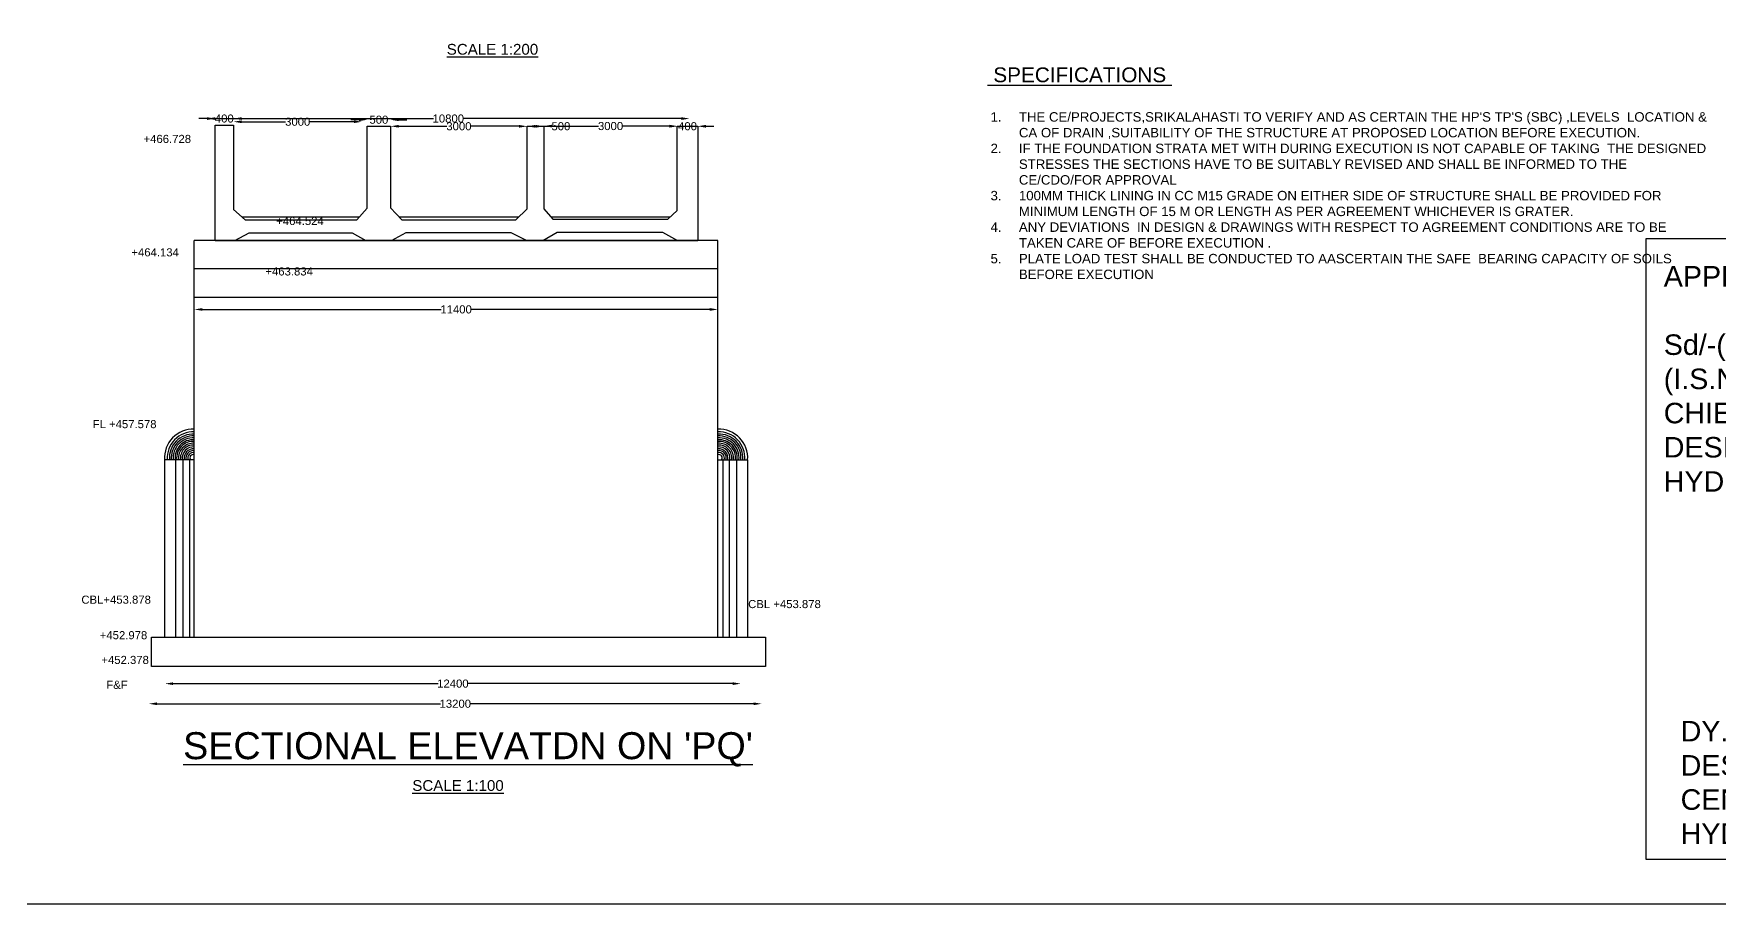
# Model space of a CAD drawing. Header units: millimetres. Extents: x 2520039 to 2670127, y 44348733 to 44450860.
# Drawn here: x 2555481 to 2617900, y 44348851 to 44381112 of the extents above; entities that cross this region are included whole.
import ezdxf

# ---------------------------------------------------------------- set-up
doc = ezdxf.new("R2010")
doc.units = ezdxf.units.MM
doc.header["$MEASUREMENT"] = 0
for name, color, linetype in [('DIMENSION', 7, 'Continuous'), ('DRAWING', 2, 'Continuous'), ('TEXT', 7, 'Continuous')]:
    doc.layers.add(name, color=color, linetype=linetype)
doc.styles.get("Standard").update_dxf_attribs({"font": 'arial.ttf', "height": 300})
doc.dimstyles.get("Standard").update_dxf_attribs({"dimtxt": 300, "dimasz": 300, "dimexe": 0.18, "dimexo": 0.0625, "dimgap": 0.09, "dimtad": 0, "dimdec": 0, "dimzin": 0, "dimdsep": 46, "dimtxsty": 'Standard', "dimcen": 0.09, "dimse1": 1, "dimse2": 1, "dimadec": 0, "dimazin": 0, "dimtfac": 1, "dimtdec": 0, "dimtofl": 0, "dimtmove": 0, "dimatfit": 3, "dimfxl": 1, "dimtolj": 1, "dimtzin": 0, "dimarcsym": 0})

# ---------------------------------------------------------------- blocks, each defined once
blk = doc.blocks.new('*D140')
at = {"layer": 'Defpoints', "color": 0, "transparency": 16777216}
for p in [(2562201, 44377967), (2562201, 44377724), (2562877, 44377724)]:
    blk.add_point(p, dxfattribs=at)
at = {"layer": 'DIMENSION', "color": 0, "lineweight": -2, "transparency": 16777216}
for p, q in [((2561901, 44377967), (2561601, 44377967)), ((2563177, 44377967), (2563477, 44377967))]:
    blk.add_line(p, q, dxfattribs=at)
at = {"layer": 'DIMENSION', "color": 0, "transparency": 16777216}
for points in [[(2561901, 44378017), (2561901, 44377917), (2562201, 44377967)], [(2563177, 44378017), (2563177, 44377917), (2562877, 44377967)]]:
    blk.add_solid(points, dxfattribs=at)
at = {"layer": 'DIMENSION', "color": 0, "transparency": 16777216, "insert": (2562539, 44377967), "char_height": 300, "attachment_point": 5}
blk.add_mtext('\\A1;400', dxfattribs=at)
blk = doc.blocks.new('*D141')
at = {"layer": 'Defpoints', "color": 0, "transparency": 16777216}
for p in [(2562877, 44377724), (2567636, 44377849), (2567636, 44377724)]:
    blk.add_point(p, dxfattribs=at)
at = {"layer": 'DIMENSION', "color": 0, "lineweight": -2, "transparency": 16777216}
for p, q in [((2563177, 44377849), (2564809, 44377849)), ((2567336, 44377849), (2565704, 44377849))]:
    blk.add_line(p, q, dxfattribs=at)
at = {"layer": 'DIMENSION', "color": 0, "transparency": 16777216}
for points in [[(2563177, 44377899), (2563177, 44377799), (2562877, 44377849)], [(2567336, 44377899), (2567336, 44377799), (2567636, 44377849)]]:
    blk.add_solid(points, dxfattribs=at)
at = {"layer": 'DIMENSION', "color": 0, "transparency": 16777216, "insert": (2565257, 44377849), "char_height": 300, "attachment_point": 5}
blk.add_mtext('\\A1;3000', dxfattribs=at)
blk = doc.blocks.new('*D142')
at = {"layer": 'Defpoints', "color": 0, "transparency": 16777216}
for p in [(2567827, 44377681), (2568699, 44377923), (2568699, 44377681)]:
    blk.add_point(p, dxfattribs=at)
at = {"layer": 'DIMENSION', "color": 0, "lineweight": -2, "transparency": 16777216}
for p, q in [((2567527, 44377923), (2567227, 44377923)), ((2568999, 44377923), (2569299, 44377923))]:
    blk.add_line(p, q, dxfattribs=at)
at = {"layer": 'DIMENSION', "color": 0, "transparency": 16777216}
for points in [[(2567527, 44377973), (2567527, 44377873), (2567827, 44377923)], [(2568999, 44377973), (2568999, 44377873), (2568699, 44377923)]]:
    blk.add_solid(points, dxfattribs=at)
at = {"layer": 'DIMENSION', "color": 0, "transparency": 16777216, "insert": (2568263, 44377923), "char_height": 300, "attachment_point": 5}
blk.add_mtext('\\A1;500', dxfattribs=at)
blk = doc.blocks.new('*D143')
at = {"layer": 'Defpoints', "color": 0, "transparency": 16777216}
for p in [(2568699, 44377681), (2573754, 44377681), (2573754, 44377681)]:
    blk.add_point(p, dxfattribs=at)
at = {"layer": 'DIMENSION', "color": 0, "lineweight": -2, "transparency": 16777216}
for p, q in [((2568999, 44377681), (2570779, 44377681)), ((2573454, 44377681), (2571674, 44377681))]:
    blk.add_line(p, q, dxfattribs=at)
at = {"layer": 'DIMENSION', "color": 0, "transparency": 16777216}
for points in [[(2568999, 44377731), (2568999, 44377631), (2568699, 44377681)], [(2573454, 44377731), (2573454, 44377631), (2573754, 44377681)]]:
    blk.add_solid(points, dxfattribs=at)
at = {"layer": 'DIMENSION', "color": 0, "transparency": 16777216, "insert": (2571227, 44377681), "char_height": 300, "attachment_point": 5}
blk.add_mtext('\\A1;3000', dxfattribs=at)
blk = doc.blocks.new('*D144')
at = {"layer": 'Defpoints', "color": 0, "transparency": 16777216}
for p in [(2573754, 44377681), (2574372, 44377681), (2574372, 44377681)]:
    blk.add_point(p, dxfattribs=at)
at = {"layer": 'DIMENSION', "color": 0, "lineweight": -2, "transparency": 16777216}
for p, q in [((2574054, 44377681), (2574072, 44377681)), ((2574372, 44377681), (2574672, 44377681))]:
    blk.add_line(p, q, dxfattribs=at)
at = {"layer": 'DIMENSION', "color": 0, "transparency": 16777216}
for points in [[(2574054, 44377731), (2574054, 44377631), (2573754, 44377681)], [(2574072, 44377731), (2574072, 44377631), (2574372, 44377681)]]:
    blk.add_solid(points, dxfattribs=at)
at = {"layer": 'DIMENSION', "color": 0, "transparency": 16777216, "insert": (2575003, 44377681), "char_height": 300, "attachment_point": 5}
blk.add_mtext('\\A1;500', dxfattribs=at)
blk = doc.blocks.new('*D145')
at = {"layer": 'Defpoints', "color": 0, "transparency": 16777216}
for p in [(2574372, 44377681), (2579315, 44377688), (2579315, 44377681)]:
    blk.add_point(p, dxfattribs=at)
at = {"layer": 'DIMENSION', "color": 0, "lineweight": -2, "transparency": 16777216}
for p, q in [((2574672, 44377688), (2576396, 44377688)), ((2579015, 44377688), (2577291, 44377688))]:
    blk.add_line(p, q, dxfattribs=at)
at = {"layer": 'DIMENSION', "color": 0, "transparency": 16777216}
for points in [[(2574672, 44377738), (2574672, 44377638), (2574372, 44377688)], [(2579015, 44377738), (2579015, 44377638), (2579315, 44377688)]]:
    blk.add_solid(points, dxfattribs=at)
at = {"layer": 'DIMENSION', "color": 0, "transparency": 16777216, "insert": (2576843, 44377688), "char_height": 300, "attachment_point": 5}
blk.add_mtext('\\A1;3000', dxfattribs=at)
blk = doc.blocks.new('*D146')
at = {"layer": 'Defpoints', "color": 0, "transparency": 16777216}
for p in [(2579315, 44377681), (2580071, 44377681), (2580071, 44377681)]:
    blk.add_point(p, dxfattribs=at)
at = {"layer": 'DIMENSION', "color": 0, "lineweight": -2, "transparency": 16777216}
for p, q in [((2579015, 44377681), (2578715, 44377681)), ((2580371, 44377681), (2580671, 44377681))]:
    blk.add_line(p, q, dxfattribs=at)
at = {"layer": 'DIMENSION', "color": 0, "transparency": 16777216}
for points in [[(2579015, 44377731), (2579015, 44377631), (2579315, 44377681)], [(2580371, 44377731), (2580371, 44377631), (2580071, 44377681)]]:
    blk.add_solid(points, dxfattribs=at)
at = {"layer": 'DIMENSION', "color": 0, "transparency": 16777216, "insert": (2579693, 44377681), "char_height": 300, "attachment_point": 5}
blk.add_mtext('\\A1;400', dxfattribs=at)
blk = doc.blocks.new('*D147')
at = {"layer": 'Defpoints', "color": 0, "transparency": 16777216}
for p in [(2561902, 44378231), (2579767, 44378231), (2561902, 44377967)]:
    blk.add_point(p, dxfattribs=at)
at = {"layer": 'DIMENSION', "color": 0, "lineweight": -2, "transparency": 16777216}
for p, q in [((2562202, 44377967), (2570284, 44377967)), ((2579467, 44377967), (2571384, 44377967))]:
    blk.add_line(p, q, dxfattribs=at)
at = {"layer": 'DIMENSION', "color": 0, "transparency": 16777216}
for points in [[(2562202, 44378017), (2562202, 44377917), (2561902, 44377967)], [(2579467, 44378017), (2579467, 44377917), (2579767, 44377967)]]:
    blk.add_solid(points, dxfattribs=at)
at = {"layer": 'DIMENSION', "color": 0, "transparency": 16777216, "insert": (2570834, 44377967), "char_height": 300, "attachment_point": 5}
blk.add_mtext('\\A1;10800', dxfattribs=at)
blk = doc.blocks.new('*D148')
at = {"layer": 'Defpoints', "color": 0, "transparency": 16777216}
for p in [(2561428, 44370894), (2580818, 44370894), (2580818, 44370894)]:
    blk.add_point(p, dxfattribs=at)
at = {"layer": 'DIMENSION', "color": 0, "lineweight": -2, "transparency": 16777216}
for p, q in [((2561728, 44370894), (2570573, 44370894)), ((2580518, 44370894), (2571673, 44370894))]:
    blk.add_line(p, q, dxfattribs=at)
at = {"layer": 'DIMENSION', "color": 0, "transparency": 16777216}
for points in [[(2561728, 44370944), (2561728, 44370844), (2561428, 44370894)], [(2580518, 44370944), (2580518, 44370844), (2580818, 44370894)]]:
    blk.add_solid(points, dxfattribs=at)
at = {"layer": 'DIMENSION', "color": 0, "transparency": 16777216, "insert": (2571123, 44370894), "char_height": 300, "attachment_point": 5}
blk.add_mtext('\\A1;11400', dxfattribs=at)
blk = doc.blocks.new('*D149')
at = {"layer": 'Defpoints', "color": 0, "transparency": 16777216}
for p in [(2560340, 44357302), (2581667, 44357027), (2581667, 44356951)]:
    blk.add_point(p, dxfattribs=at)
at = {"layer": 'DIMENSION', "color": 0, "lineweight": -2, "transparency": 16777216}
for p, q in [((2560640, 44357027), (2570454, 44357027)), ((2581367, 44357027), (2571553, 44357027))]:
    blk.add_line(p, q, dxfattribs=at)
at = {"layer": 'DIMENSION', "color": 0, "transparency": 16777216}
for points in [[(2560640, 44357077), (2560640, 44356977), (2560340, 44357027)], [(2581367, 44357077), (2581367, 44356977), (2581667, 44357027)]]:
    blk.add_solid(points, dxfattribs=at)
at = {"layer": 'DIMENSION', "color": 0, "transparency": 16777216, "insert": (2571004, 44357027), "char_height": 300, "attachment_point": 5}
blk.add_mtext('\\A1;12400', dxfattribs=at)
blk = doc.blocks.new('*D150')
at = {"layer": 'Defpoints', "color": 0, "transparency": 16777216}
for p in [(2559745, 44356339), (2559745, 44356282), (2582440, 44355973)]:
    blk.add_point(p, dxfattribs=at)
at = {"layer": 'DIMENSION', "color": 0, "lineweight": -2, "transparency": 16777216}
for p, q in [((2560045, 44356282), (2570542, 44356282)), ((2582140, 44356282), (2571642, 44356282))]:
    blk.add_line(p, q, dxfattribs=at)
at = {"layer": 'DIMENSION', "color": 0, "transparency": 16777216}
for points in [[(2560045, 44356332), (2560045, 44356232), (2559745, 44356282)], [(2582140, 44356332), (2582140, 44356232), (2582440, 44356282)]]:
    blk.add_solid(points, dxfattribs=at)
at = {"layer": 'DIMENSION', "color": 0, "transparency": 16777216, "insert": (2571092, 44356282), "char_height": 300, "attachment_point": 5}
blk.add_mtext('\\A1;13200', dxfattribs=at)

msp = doc.modelspace()

# ---------------------------------------------------------------- linework, layer by layer
at = {"layer": 'DIMENSION', "color": 0}
for points in [[(2669447.8, 44348850.6), (2520038.8, 44348850.6), (2520038.8, 44450860.4), (2669447.8, 44450860.4)], [(2615196.3, 44373518.8), (2635216.8, 44373518.8), (2635216.8, 44350515.9), (2615196.3, 44350515.9)]]:
    msp.add_lwpolyline(points, close=True, dxfattribs=at)
at = {"layer": 'DRAWING', "color": 0}
for points in [[(2562201.4, 44373443.9), (2562201.4, 44377724.5), (2562877.4, 44377724.5), (2562877.4, 44374599.7), (2563314.4, 44374214.4), (2567448.3, 44374214.4), (2567827.3, 44374642.6), (2567827.3, 44377680.8), (2568698.9, 44377680.8), (2568698.9, 44374653.1), (2569117.4, 44374214.4), (2573332.6, 44374214.4), (2573754.1, 44374627.3), (2573754.1, 44377681.1), (2574371.8, 44377681.1), (2574371.8, 44374619.4), (2574709.6, 44374238.4), (2578963.9, 44374238.4), (2579314.9, 44374556.8), (2579314.9, 44377681.1), (2580071.3, 44377681.1), (2580071.3, 44373443.9)], [(2563194.8, 44374319.9), (2567541.7, 44374319.9)], [(2569016.8, 44374319.9), (2573440.3, 44374319.9)], [(2574637.4, 44374319.9), (2579053.8, 44374319.9)], [(2562928.7, 44373443.9), (2563457.1, 44373728.3), (2567277.6, 44373728.3), (2567782, 44373443.9)], [(2568726.2, 44373443.9), (2569269.4, 44373742.5), (2573151.9, 44373742.5), (2573736.5, 44373443.9)], [(2574338.1, 44373443.9), (2574869.9, 44373759.7), (2578764.1, 44373759.7), (2579326.8, 44373443.9)], [(2561427.8, 44358748.9), (2561427.8, 44373443.9)], [(2580817.9, 44373443.9), (2561427.8, 44373443.9)], [(2562201.4, 44373443.9), (2580071.3, 44373443.9)], [(2580817.9, 44358748.9), (2580817.9, 44373443.9)], [(2580817.9, 44372395.4), (2561427.8, 44372395.4)], [(2580817.9, 44371331), (2561427.8, 44371331)], [(2561427.8, 44365325.1), (2560326.8, 44365325.1), (2560326.8, 44358748.9)], [(2560736.1, 44365325.1), (2560736.1, 44358748.9)], [(2561007.2, 44365325.1), (2561007.2, 44358748.9)], [(2561245, 44365325.1), (2561245, 44358748.9)], [(2580817.9, 44365325.1), (2581919, 44365325.1), (2581919, 44358748.9)], [(2581000.8, 44365325.1), (2581000.8, 44358748.9)], [(2581238.6, 44365325.1), (2581238.6, 44358748.9)], [(2581509.7, 44365325.1), (2581509.7, 44358748.9)]]:
    msp.add_lwpolyline(points, dxfattribs=at)
msp.add_lwpolyline([(2559838.6, 44358748.9), (2582579.8, 44358748.9), (2582579.8, 44357661.2), (2559838.6, 44357661.2)], close=True, dxfattribs=at)
for centre, radius, start, end in [((2561387.4, 44365394.2), 1062.8, 87.818813, 183.73058), ((2561387.4, 44365394.2), 960.4, 87.586159, 183.73058), ((2561387.4, 44365394.2), 883.1, 87.374558, 184.491348), ((2561387.4, 44365394.2), 813.5, 87.149854, 184.876339), ((2580858.4, 44365394.2), 1062.8, 356.26942, 92.181187), ((2580858.4, 44365394.2), 960.4, 356.26942, 92.413841), ((2580858.4, 44365394.2), 883.1, 355.508652, 92.625442), ((2580858.4, 44365394.2), 813.5, 355.123661, 92.850146), ((2561387.4, 44365394.2), 742.9, 86.878646, 185.3412), ((2561387.4, 44365394.2), 672.3, 86.550813, 185.903432), ((2561387.4, 44365394.2), 612.4, 86.21246, 186.4841), ((2561387.4, 44365394.2), 541.9, 85.71925, 187.331332), ((2561387.4, 44365394.2), 473.4, 85.098667, 188.398897), ((2561387.4, 44365394.2), 405.9, 84.280422, 189.809517), ((2561387.4, 44365394.2), 331.1, 82.982985, 192.054701), ((2561387.4, 44365394.2), 269, 81.350385, 194.898147), ((2561387.4, 44365394.2), 198.9, 78.266022, 200.34471), ((2580858.4, 44365394.2), 742.9, 354.6588, 93.121354), ((2580858.4, 44365394.2), 672.3, 354.096568, 93.449187), ((2580858.4, 44365394.2), 612.4, 353.5159, 93.78754), ((2580858.4, 44365394.2), 541.9, 352.668668, 94.28075), ((2580858.4, 44365394.2), 473.4, 351.601103, 94.901333), ((2580858.4, 44365394.2), 405.9, 350.190483, 95.719578), ((2580858.4, 44365394.2), 331.1, 347.945299, 97.017015), ((2580858.4, 44365394.2), 269, 345.101853, 98.649615), ((2580858.4, 44365394.2), 198.9, 339.65529, 101.733978), ((2561387.4, 44365394.2), 119.1, 70.141138, 215.502681), ((2580858.4, 44365394.2), 119.1, 324.497319, 109.858862)]:
    msp.add_arc(centre, radius, start, end, dxfattribs=at)

# ---------------------------------------------------------------- texts
at = {"layer": 'TEXT', "color": 0}
for s, height, p in [('%%USCALE 1:200', 400, (2570777.2, 44380333.9)), ('%%U SPECIFICATIONS ', 550, (2590802.7, 44379313.5)), ('+466.728', 300, (2559548.8, 44377062.6)), ('+464.524', 300, (2564462.4, 44374022.5)), ('+464.134', 300, (2559096.9, 44372859.8)), ('+463.834', 300, (2564059.5, 44372152.6)), ('FL +457.578', 300, (2557664.7, 44366494.6)), ('CBL+453.878', 300, (2557246.4, 44359989.5)), ('CBL +453.878', 300, (2581937.8, 44359826.5)), ('+452.978', 300, (2557927.5, 44358673.2)), ('+452.378', 300, (2557986.7, 44357756.2)), ('F&F', 300, (2558169.3, 44356835.5)), ("%%USECTIONAL ELEVATDN ON 'PQ'", 1000, (2561013.2, 44354228.8)), ('%%USCALE 1:100', 400, (2569501.1, 44353052.5))]:
    msp.add_text(s, height=height, dxfattribs=at).set_placement(p)
at = {"layer": 'TEXT', "color": 0, "insert": (2590564.2, 44378203.7), "char_height": 350, "attachment_point": 1}
msp.add_mtext_dynamic_manual_height_columns("\\pi-1050,l1400,t1400;1.^ITHE CE/PROJECTS,SRIKALAHASTI TO VERIFY AND AS CERTAIN THE HP'S TP'S (SBC) ,LEVELS  LOCATION & CA OF DRAIN ,SUITABILITY OF THE STRUCTURE AT PROPOSED LOCATION BEFORE EXECUTION.\\P2.^IIF THE FOUNDATION STRATA MET WITH DURING EXECUTION IS NOT CAPABLE OF TAKING  THE DESIGNED  STRESSES THE SECTIONS HAVE TO BE SUITABLY REVISED AND SHALL BE INFORMED TO THE CE/CDO/FOR APPROVAL \\P3.^I100MM THICK LINING IN CC M15 GRADE ON EITHER SIDE OF STRUCTURE SHALL BE PROVIDED FOR MINIMUM LENGTH OF 15 M OR LENGTH AS PER AGREEMENT WHICHEVER IS GRATER.\\P4.^IANY DEVIATIONS  IN DESIGN & DRAWINGS WITH RESPECT TO AGREEMENT CONDITIONS ARE TO BE TAKEN CARE OF BEFORE EXECUTION .\\P5.^IPLATE LOAD TEST SHALL BE CONDUCTED TO AASCERTAIN THE SAFE  BEARING CAPACITY OF SOILS BEFORE EXECUTION ", width=26943.242, gutter_width=2829.4, heights=[25694.2], dxfattribs=at)
at = {"layer": 'TEXT', "color": 0, "char_height": 760, "attachment_point": 1}
for s, insert, width in [('APPROVED  \\P\\PSd/-(Dt.29.07.08.) \\P(I.S.N . RAJU ) \\PCHIEF ENGINEER  CENTRAL DESIGNS ORGANISATION, HYDERABAD ', (2615843.4, 44372502.3), 18871.147), ('^I29.08.2008 \\PDY.EXECUTIVE ENGINEER  \\PDESIGNS CIRCLE,DIVISION -III \\PCENTRAL DESIGNS ORGANISATION, \\PHYDERABAD.', (2616468.9, 44356914.2), 30404.863)]:
    msp.add_mtext(s, dxfattribs=dict(at, insert=insert, width=width))

# ---------------------------------------------------------------- dimensions: what is measured, and where the dimension line sits
at = {"layer": 'DIMENSION', "color": 0}
for base, p1, p2, text, picture, middle in [((2562201.4, 44377966.7), (2562877.4, 44377724.5), (2562201.4, 44377724.5), '400', '*D140', (2562539.4, 44377966.7)), ((2561902.1, 44377966.7), (2579766.7, 44378230.5), (2561902.1, 44378230.5), '10800', '*D147', (2570834.4, 44377966.7)), ((2568698.9, 44377922.7), (2567827.3, 44377680.8), (2568698.9, 44377680.8), '500', '*D142', (2568263.1, 44377922.7)), ((2567636.3, 44377849.4), (2562877.4, 44377724.5), (2567636.3, 44377724.5), '3000', '*D141', (2565256.9, 44377849.4)), ((2573754.1, 44377680.8), (2568698.9, 44377680.8), (2573754.1, 44377680.8), '3000', '*D143', (2571226.5, 44377680.8)), ((2574371.8, 44377681.1), (2573754.1, 44377681.1), (2574371.8, 44377681.1), '500', '*D144', (2575002.8, 44377681.1)), ((2579314.9, 44377688.2), (2574371.8, 44377681.1), (2579314.9, 44377681.1), '3000', '*D145', (2576843.4, 44377688.2)), ((2580071.3, 44377681.1), (2579314.9, 44377681.1), (2580071.3, 44377681.1), '400', '*D146', (2579693.1, 44377681.1)), ((2580817.9, 44370894), (2561427.8, 44370894), (2580817.9, 44370894), '11400', '*D148', (2571122.9, 44370894)), ((2581667.3, 44357027.1), (2560339.8, 44357302.2), (2581667.3, 44356951.5), '12400', '*D149', (2571003.5, 44357027.1)), ((2559744.5, 44356281.7), (2582440.2, 44355973.2), (2559744.5, 44356338.7), '13200', '*D150', (2571092.3, 44356281.7))]:
    dim = msp.add_linear_dim(base=base, p1=p1, p2=p2, text=text, dimstyle='Standard', dxfattribs=at)
    dim.commit()
    dim.dimension.update_dxf_attribs({"geometry": picture, "text_midpoint": middle})

doc.saveas('drawing.dxf')
